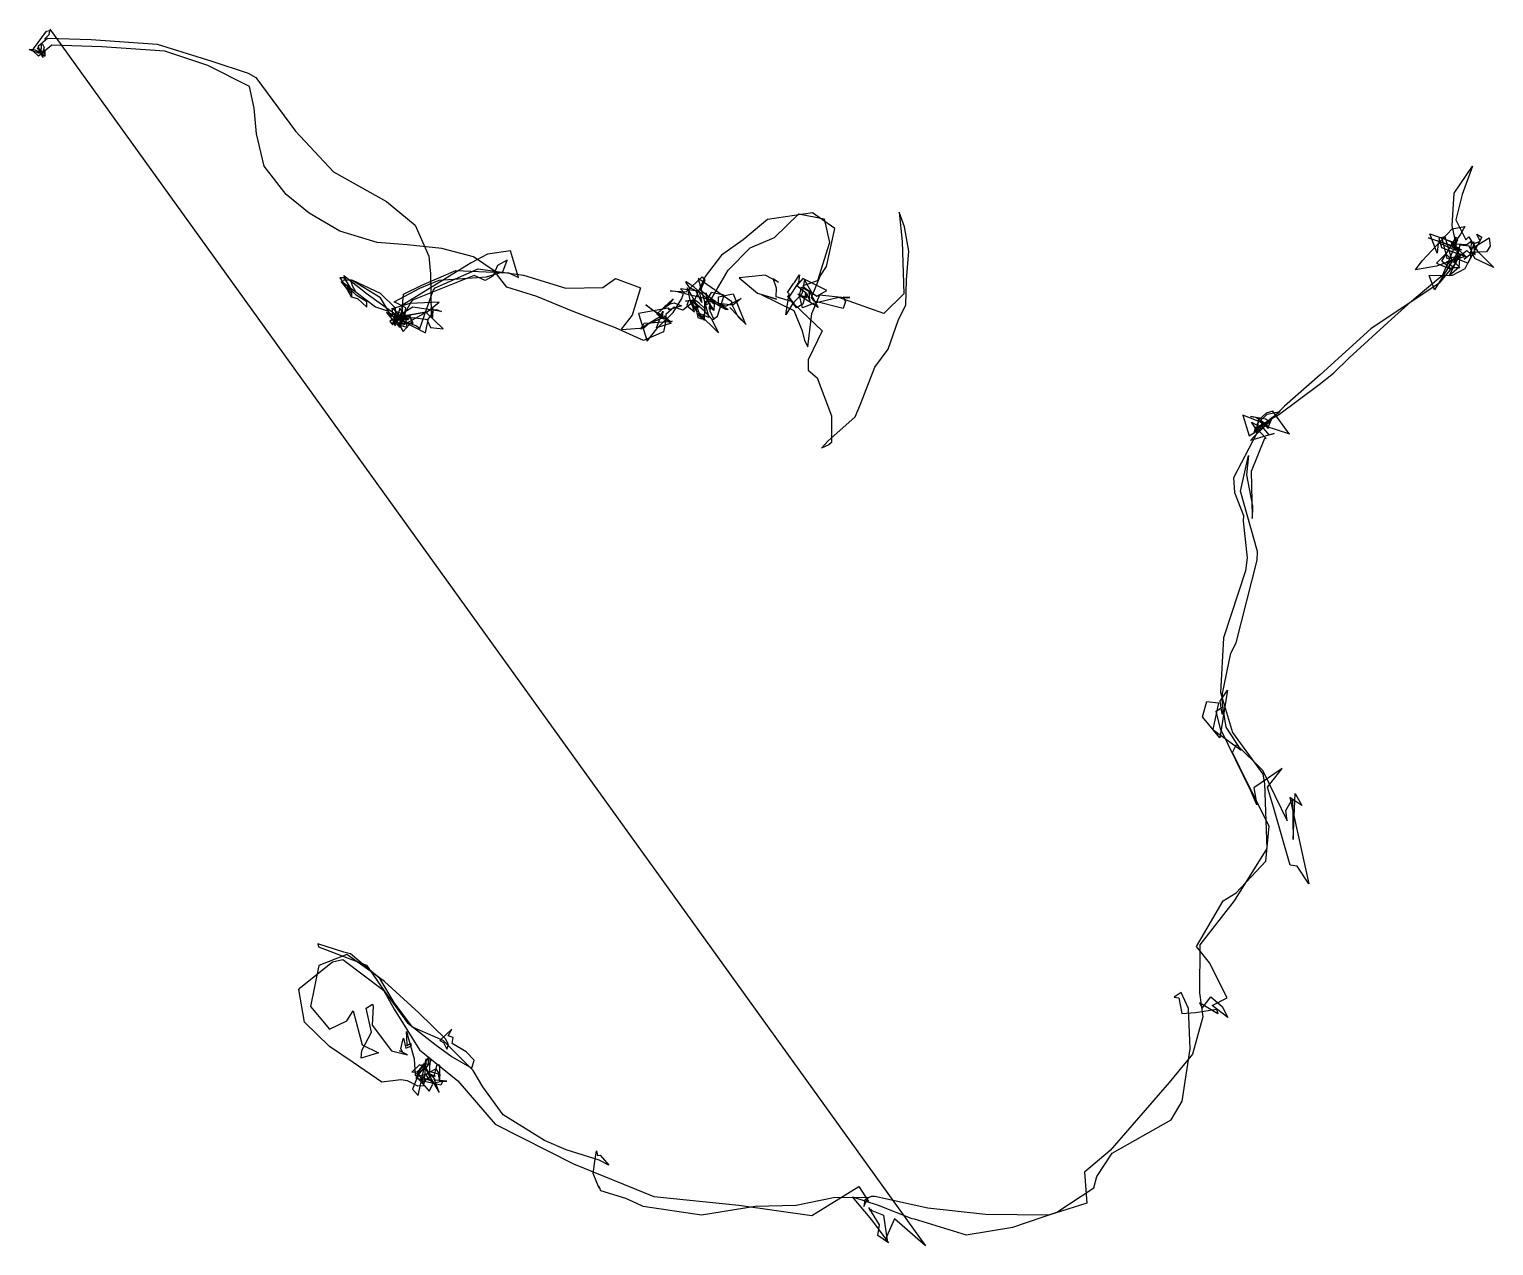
# Model space of a CAD drawing. Header units: millimetres. Extents: x 5962096 to 6094596, y 1967101 to 2287774.
# Drawn here: x 6035130 to 6036922, y 1967101 to 1968589 of the extents above; entities that cross this region are included whole.
import ezdxf

# ---------------------------------------------------------------- set-up
doc = ezdxf.new("R2010")
doc.units = ezdxf.units.MM
doc.layers.add('GPX-TRACKS', color=7, linetype='CONTINUOUS')

msp = doc.modelspace()

# ---------------------------------------------------------------- linework, layer by layer
at = {"layer": 'GPX-TRACKS'}
for points in [[(6035150.5, 1968564.4), (6035147.2, 1968560.6), (6035147.1, 1968561.3), (6035145.6, 1968561.7), (6035144.6, 1968562.9), (6035139.7, 1968566), (6035144.9, 1968564.9), (6035145.2, 1968571), (6035146.3, 1968571.2), (6035148.5, 1968567.2), (6035146.9, 1968562.2), (6035146.8, 1968554.7), (6035140.8, 1968568.1), (6035143.2, 1968561.7), (6035149.7, 1968556.7), (6035149.7, 1968563.1), (6035148.3, 1968563.9), (6035148.7, 1968560.6), (6035149.2, 1968556.6), (6035146.7, 1968559.1), (6035137.3, 1968564), (6035130.1, 1968564.8), (6035142.6, 1968560.3), (6035141.4, 1968569.2), (6035152.5, 1968578.5), (6035205.7, 1968576.8), (6035286.4, 1968571.4), (6035353.4, 1968550.3), (6035398, 1968535.8), (6035407.2, 1968530.6), (6035456, 1968464.8), (6035502.5, 1968415), (6035567.2, 1968378.8), (6035602.5, 1968349.7), (6035619.2, 1968312), (6035621.1, 1968290.1), (6035622, 1968240), (6035616.9, 1968233.6), (6035621.2, 1968224.4), (6035636.7, 1968222.8), (6035615.3, 1968243.2), (6035582.6, 1968237.7), (6035580, 1968231.1), (6035576.9, 1968240.7), (6035582.6, 1968235.7), (6035573.2, 1968233.7), (6035589.9, 1968236.1), (6035588.3, 1968237.2), (6035586.8, 1968238.4), (6035578.4, 1968239.6), (6035567.4, 1968242.8), (6035576.2, 1968232.1), (6035583.8, 1968224.6), (6035586, 1968235.7), (6035596.4, 1968236.7), (6035590.4, 1968239.6), (6035580.7, 1968227.9), (6035592.5, 1968224.9), (6035590.1, 1968241.9), (6035576.9, 1968237.5), (6035587.7, 1968219.8), (6035598.5, 1968232), (6035596.1, 1968238.3), (6035587.4, 1968236.5), (6035583.2, 1968224.5), (6035581.4, 1968229.9), (6035599.7, 1968230), (6035595.3, 1968237.9), (6035596.6, 1968239.4), (6035591, 1968238), (6035594, 1968234.1), (6035588.6, 1968233.8), (6035590.8, 1968248.7), (6035576.6, 1968256.1), (6035608.2, 1968272.5), (6035631.8, 1968282.6), (6035689.6, 1968286.7), (6035709.5, 1968292.5), (6035714.8, 1968307), (6035703.2, 1968300.6), (6035697.2, 1968287.4), (6035688.1, 1968282.2), (6035674.6, 1968288.4), (6035599.2, 1968257.9), (6035596.8, 1968255.7), (6035585.9, 1968235), (6035587, 1968242.6), (6035583.4, 1968248.4), (6035581.2, 1968239.6), (6035579.4, 1968244.1), (6035585.9, 1968241.7), (6035587.9, 1968265.5), (6035610.5, 1968276.5), (6035652.2, 1968294.5), (6035717.1, 1968291.4), (6035728.9, 1968285.7), (6035719.1, 1968318.5), (6035690.7, 1968314.5), (6035670.8, 1968303.7), (6035585.9, 1968251.3), (6035586.7, 1968241.2), (6035584.8, 1968241.2), (6035587.9, 1968231.9), (6035578.3, 1968234.3), (6035577.7, 1968234.6), (6035578.9, 1968237.5), (6035578.1, 1968248.4), (6035559.8, 1968266.3), (6035526.1, 1968282.1), (6035523.2, 1968282.9), (6035525.1, 1968275.9), (6035528.7, 1968269.3), (6035524.3, 1968271), (6035519.3, 1968279.1), (6035515.5, 1968285.2), (6035510.3, 1968285.5), (6035514.9, 1968278.5), (6035523.8, 1968262.3), (6035531.8, 1968260.1), (6035543.2, 1968249.6), (6035543.2, 1968255.9), (6035530.3, 1968264.3), (6035517.7, 1968276.4), (6035524.5, 1968269.4), (6035524.2, 1968262.1), (6035524.5, 1968266), (6035518.9, 1968273.5), (6035521.8, 1968268.2), (6035516.9, 1968274.2), (6035511.7, 1968280.9), (6035518.2, 1968276.8), (6035553.6, 1968249.9), (6035568.4, 1968245.1), (6035579.3, 1968233.8), (6035575.2, 1968232.3), (6035577.9, 1968226.8), (6035577.4, 1968230.1), (6035577.4, 1968233.4), (6035580.8, 1968236.3), (6035577.6, 1968235.5), (6035574.2, 1968238.8), (6035573.6, 1968237.5), (6035560, 1968260.9), (6035525.3, 1968282.2), (6035514.1, 1968282.5), (6035518, 1968282.8), (6035515, 1968288.2), (6035539.5, 1968269), (6035542.4, 1968266.6), (6035582.6, 1968237.7), (6035616.8, 1968243.6), (6035631.7, 1968255.6), (6035595.9, 1968253.8), (6035575.2, 1968248), (6035588, 1968231.8), (6035615, 1968217.9), (6035618.3, 1968234), (6035599.6, 1968236.6), (6035578.5, 1968233.7), (6035585.4, 1968238.5), (6035581.9, 1968238.6), (6035578.9, 1968230.3), (6035580.6, 1968235.8), (6035586.9, 1968231.1), (6035583.2, 1968237), (6035581.1, 1968236.7), (6035579.7, 1968235.8), (6035575.1, 1968238.5), (6035574.8, 1968242.2), (6035574.2, 1968248.1), (6035578.2, 1968245.2), (6035578, 1968228.2), (6035578.3, 1968229.7), (6035574, 1968230.4), (6035588.2, 1968227.8), (6035623.9, 1968247.8), (6035623.4, 1968237), (6035622.2, 1968246.4), (6035628.3, 1968246.6), (6035634.6, 1968244), (6035599.3, 1968249.3), (6035571.2, 1968232.2), (6035574.4, 1968227.8), (6035580.9, 1968235), (6035604.1, 1968226.6), (6035608, 1968223.4), (6035624.2, 1968270), (6035626.9, 1968273), (6035679.5, 1968296.4), (6035734.7, 1968288.8), (6035786.6, 1968272.9), (6035832.1, 1968273.5), (6035847.6, 1968284.5), (6035878.1, 1968273.3), (6035867.8, 1968239.6), (6035854.2, 1968222.7), (6035855.2, 1968222), (6035882.7, 1968224.1), (6035889.9, 1968230.7), (6035904.6, 1968239.6), (6035893.2, 1968245.5), (6035884.7, 1968252.3), (6035915.5, 1968229.7), (6035897.8, 1968224.1), (6035905.3, 1968244.7), (6035904.7, 1968236.2), (6035885.2, 1968228), (6035878.5, 1968222.6), (6035882.6, 1968230), (6035907.1, 1968231.7), (6035916.9, 1968232.4), (6035915.1, 1968231.7), (6035907.1, 1968239), (6035906.1, 1968234.7), (6035898.1, 1968240.9), (6035917.8, 1968259.5), (6035913.9, 1968254.2), (6035908.2, 1968250.6), (6035901.8, 1968244.3), (6035902.7, 1968245.9), (6035914.2, 1968253.4), (6035919.3, 1968254.8), (6035928.1, 1968250.9), (6035912.4, 1968246.4), (6035913.2, 1968247.5), (6035912, 1968248.2), (6035875.7, 1968241.6), (6035886, 1968207.7), (6035899.1, 1968224.7), (6035917.9, 1968242.8), (6035928.4, 1968260.1), (6035930.8, 1968266), (6035923.4, 1968268.3), (6035914.3, 1968269.3), (6035934, 1968268.2), (6035953.5, 1968286.4), (6035956.6, 1968282.4), (6035951.6, 1968270.3), (6035969.9, 1968256.4), (6035966.5, 1968258.5), (6035985.1, 1968246.5), (6035982.4, 1968246.8), (6035977.7, 1968248.9), (6035959.1, 1968260.1), (6035943.5, 1968273.9), (6035933.8, 1968280.5), (6035933, 1968279.9), (6035937.6, 1968273.5), (6035950, 1968268.4), (6035952.9, 1968255.1), (6035945.9, 1968269.5), (6035926.8, 1968272), (6035932.1, 1968266.1), (6035963.3, 1968258.7), (6035982.3, 1968250.8), (6036001.2, 1968259.9), (6035990.9, 1968252.1), (6035973.6, 1968254.1), (6035973.6, 1968262), (6035991.4, 1968265.7), (6036006.3, 1968229.6), (6035987.4, 1968249.1), (6036007.2, 1968228.1), (6035997.7, 1968237.5), (6035990.8, 1968251.3), (6035989.9, 1968255.9), (6035948.5, 1968284.5), (6035961.6, 1968236.8), (6035948.9, 1968242.2), (6035973.5, 1968217.9), (6035965.8, 1968234), (6035972.2, 1968238.5), (6035980.5, 1968264.2), (6035964.3, 1968267.2), (6035960.5, 1968260.4), (6035957.1, 1968252.1), (6035962.1, 1968254.2), (6035958.6, 1968257.1), (6035964.3, 1968256.4), (6035968.2, 1968253.7), (6035967.7, 1968245.4), (6035966.2, 1968246.8), (6035960.3, 1968257.2), (6035960.3, 1968258.7), (6035958.2, 1968266.8), (6035958.8, 1968258.8), (6035966.8, 1968246.7), (6035964.9, 1968249.3), (6035962.5, 1968246.5), (6035963, 1968254.6), (6035962.3, 1968252.6), (6035962.7, 1968245), (6035967.7, 1968234.4), (6035966.3, 1968234.1), (6035956.3, 1968244.6), (6035941.4, 1968257.6), (6035943.3, 1968259.6), (6035950.4, 1968240.9), (6035947.9, 1968241.3), (6035947.5, 1968241.2), (6035956.3, 1968233.7), (6035956.9, 1968247.8), (6035949.7, 1968254.4), (6035944.5, 1968258), (6035933.2, 1968257), (6035936.7, 1968257.5), (6035934.7, 1968251.6), (6035944.3, 1968243.8), (6035939.1, 1968258.1), (6035947.2, 1968243.8), (6035939.1, 1968255.9), (6035936.9, 1968268.1), (6035938.2, 1968267), (6035935.1, 1968273.3), (6035943.8, 1968257.9), (6035941.9, 1968255.4), (6035949.4, 1968248.9), (6035945.5, 1968250.3), (6035948.1, 1968237), (6035952.8, 1968235.3), (6035957.2, 1968242.3), (6035956.8, 1968256.1), (6035965.4, 1968260.3), (6035985.1, 1968294.9), (6036012.1, 1968322.1), (6036042, 1968334.5), (6036071.7, 1968363.8), (6036102.8, 1968357.7), (6036109.4, 1968328.7), (6036094.6, 1968281.6), (6036076.6, 1968275.4), (6036079.4, 1968272.7), (6036093.7, 1968263), (6036106.1, 1968270), (6036076.7, 1968284.6), (6036069.4, 1968276), (6036081, 1968266.6), (6036085.1, 1968256.9), (6036084.3, 1968269), (6036095.3, 1968249.2), (6036072.5, 1968263.6), (6036075, 1968274.1), (6036089.1, 1968265.6), (6036088, 1968266.7), (6036078.5, 1968282.8), (6036075.3, 1968265.7), (6036064.1, 1968253.6), (6036055.7, 1968240.1), (6036059.8, 1968265.8), (6036057.8, 1968267.6), (6036065.2, 1968278.6), (6036066.4, 1968279.7), (6036072.5, 1968288.9), (6036071.4, 1968279.8), (6036059.7, 1968261.8), (6036066.4, 1968252.9), (6036100.2, 1968220.4), (6036083, 1968185.1), (6036083.1, 1968172.3), (6036094.4, 1968163.1), (6036111.7, 1968116.5), (6036111.8, 1968083.9), (6036108.4, 1968080.9), (6036099.7, 1968077), (6036107.4, 1968085.7), (6036140.8, 1968115.5), (6036147.1, 1968130.7), (6036164.6, 1968176.2), (6036181.2, 1968198.1), (6036193.5, 1968233.2), (6036202.6, 1968252.4), (6036203.4, 1968282.9), (6036206.3, 1968317.9), (6036201.2, 1968347.7), (6036194.5, 1968365.5), (6036198.4, 1968329.9), (6036200.1, 1968265.9), (6036175.6, 1968241.6), (6036120.7, 1968261.1), (6036089.9, 1968253.9), (6036076.4, 1968248.7), (6036072.6, 1968263.6), (6036070.7, 1968265.2), (6036081.7, 1968261.4), (6036080.1, 1968266.6), (6036079.8, 1968265.2), (6036076.8, 1968253.3), (6036068.9, 1968248.7), (6036058, 1968263.4), (6036064.1, 1968255.8), (6036044.2, 1968262), (6036044.3, 1968272.7), (6036040.2, 1968284.5), (6036046.9, 1968280.2), (6036030.4, 1968288.6), (6035998.8, 1968285.5), (6036021, 1968266.7), (6036044.4, 1968259.2), (6036025.6, 1968264.8), (6036065.7, 1968245.4), (6036075.8, 1968220.4), (6036078.9, 1968208.5), (6036082.9, 1968201.1), (6036087.5, 1968241.6), (6036097.4, 1968264.4), (6036131.2, 1968261), (6036134, 1968261.3), (6036125.9, 1968261.6), (6036128.8, 1968256.4), (6036126.1, 1968247.8), (6036090.7, 1968256.6), (6036087.4, 1968261.3), (6036097.8, 1968287.2), (6036105.5, 1968299.2), (6036116, 1968345.5), (6036088.3, 1968364.9), (6036033.3, 1968356.8), (6036003.7, 1968332), (6035977.3, 1968313.1), (6035957, 1968286.8), (6035943.2, 1968256.5), (6035929.9, 1968245.6), (6035919.4, 1968249.3), (6035909.2, 1968240.6), (6035908.2, 1968228.9), (6035906.3, 1968219.1), (6035881.6, 1968208.5), (6035847.4, 1968224), (6035795.8, 1968244.3), (6035751, 1968262.4), (6035714.4, 1968273.8), (6035699.1, 1968294), (6035673.7, 1968311.1), (6035634.8, 1968321.2), (6035592.6, 1968325.6), (6035555.8, 1968328.5), (6035510.1, 1968342.5), (6035472.7, 1968364.6), (6035444.3, 1968387.3), (6035417.4, 1968421.9), (6035408, 1968461.4), (6035405.4, 1968492.9), (6035399.4, 1968519.5), (6035348.5, 1968544.9), (6035296.1, 1968562.6), (6035218.7, 1968568.1), (6035157.7, 1968570), (6035141.2, 1968556.7), (6035133.5, 1968564), (6035135.2, 1968565.6), (6035151.3, 1968587.1), (6035155, 1968588), (6035154.1, 1968582.8), (6035148.8, 1968577.3)], [(6035155.4, 1968589.4), (6036226.7, 1967101.3), (6036188.9, 1967134), (6036178, 1967109.2), (6036181.3, 1967104.9), (6036168.3, 1967113.8), (6036170.6, 1967126.7), (6036157.6, 1967147.9), (6036159.1, 1967143.9), (6036160.6, 1967145.7), (6036158.9, 1967145), (6036175.3, 1967138.8), (6036179.8, 1967107.6), (6036161, 1967133), (6036137.3, 1967161.3), (6036168.7, 1967150.9), (6036210.1, 1967134.7), (6036212.8, 1967134.2), (6036276.6, 1967114.6), (6036333.7, 1967123.9), (6036387.3, 1967142.4), (6036432.7, 1967172), (6036436.4, 1967185.9), (6036455.3, 1967214.4), (6036527.2, 1967255.3), (6036540.9, 1967278.2), (6036550.6, 1967342), (6036548.6, 1967391.6), (6036539.7, 1967410.9), (6036530.9, 1967405.3), (6036536.7, 1967404.5), (6036540.6, 1967385.5), (6036557.3, 1967386.7), (6036583, 1967390.5), (6036584.4, 1967385.1), (6036562.1, 1967398.6), (6036565.5, 1967392.1), (6036576.1, 1967405.9), (6036589.9, 1967394.1), (6036596.8, 1967380.4), (6036577.6, 1967395.1), (6036596, 1967404.7), (6036574.4, 1967447.4), (6036558.5, 1967467.2), (6036590.8, 1967523.4), (6036607, 1967532.8), (6036643.4, 1967571.9), (6036647.3, 1967614.7), (6036620.3, 1967668.1), (6036602.6, 1967704.8), (6036607.5, 1967714.4), (6036639, 1967683.2), (6036669.3, 1967621.2), (6036667.5, 1967633.9), (6036675.7, 1967648.1), (6036676.6, 1967598.3), (6036679.2, 1967654.4), (6036687.1, 1967639.7), (6036672.7, 1967649.6), (6036695.8, 1967543.8), (6036681.5, 1967565.7), (6036672.8, 1967567), (6036652.4, 1967637.8), (6036645.4, 1967662.1), (6036663.2, 1967685), (6036628.4, 1967661.4), (6036632.3, 1967640.5), (6036625, 1967657.9), (6036587.9, 1967733.7), (6036582.3, 1967755.4), (6036590.6, 1967760.7), (6036590.3, 1967751.3), (6036589.3, 1967754.2), (6036587.3, 1967767.5), (6036596.4, 1967781), (6036587, 1967722.7), (6036565.8, 1967748.4), (6036571.2, 1967766.9), (6036585.2, 1967765.5), (6036578.5, 1967733), (6036613.1, 1967707.5), (6036594.6, 1967735.5), (6036590, 1967763.9), (6036590.1, 1967777), (6036600.4, 1967826.1), (6036606.8, 1967838.7), (6036632.4, 1967940), (6036633, 1967950.5), (6036612.3, 1968024.2), (6036622.1, 1968068.1), (6036619.7, 1968044.4), (6036626.7, 1968006), (6036626.5, 1967990.9), (6036626.8, 1967993.3), (6036625.7, 1968049), (6036642, 1968089.3), (6036643.6, 1968088.7), (6036630, 1968103.1), (6036628.9, 1968096.4), (6036631.8, 1968100.1), (6036640, 1968105.1), (6036651.4, 1968115.5), (6036646.2, 1968103.1), (6036635.8, 1968109.2), (6036614.9, 1968117.3), (6036622.9, 1968091.9), (6036641.8, 1968104.3), (6036672, 1968094.6), (6036671.6, 1968094.4), (6036651.9, 1968122.4), (6036643.7, 1968119.8), (6036633.9, 1968111), (6036632.2, 1968095.2), (6036633.1, 1968107.1), (6036644.8, 1968118.7), (6036660.8, 1968122), (6036645.9, 1968110.1), (6036643.2, 1968112.3), (6036624.6, 1968115.6), (6036630.9, 1968114.8), (6036644.2, 1968106.4), (6036645.9, 1968101.2), (6036637.8, 1968109.2), (6036638.1, 1968103.8), (6036646.8, 1968093.2), (6036653.2, 1968094.9), (6036624.5, 1968086.5), (6036628, 1968090.6), (6036640, 1968101.8), (6036649.2, 1968110.9), (6036643.9, 1968107.8), (6036630.6, 1968101.6), (6036625.6, 1968108.9), (6036634.6, 1968103.7), (6036658.5, 1968117.8), (6036708.6, 1968154.7), (6036725.9, 1968168.9), (6036745.2, 1968187.6), (6036796.8, 1968234.7), (6036824.9, 1968259.7), (6036859.7, 1968288.9), (6036878.2, 1968332.1), (6036874.6, 1968331.4), (6036877.5, 1968316.5), (6036887.5, 1968311.4), (6036864.1, 1968304.8), (6036873.4, 1968297.9), (6036880.4, 1968298.1), (6036863.4, 1968314.9), (6036852, 1968303.2), (6036870.3, 1968295.6), (6036858.5, 1968305.6), (6036875.9, 1968334.9), (6036874.9, 1968332.4), (6036871.1, 1968349.1), (6036873.5, 1968388.9), (6036896, 1968422), (6036883.6, 1968387.2), (6036875.6, 1968356.4), (6036888, 1968332), (6036891.5, 1968335.7), (6036902, 1968317.9), (6036911.8, 1968308.1), (6036922, 1968297.9), (6036898.9, 1968308.8), (6036892.1, 1968324.2), (6036880.4, 1968325.4), (6036878.5, 1968317.4), (6036849.5, 1968270.7), (6036843.2, 1968288.1), (6036871.6, 1968288.8), (6036887, 1968296.6), (6036894.1, 1968310.6), (6036894.8, 1968330), (6036889.1, 1968325.6), (6036876.4, 1968326.6), (6036858.4, 1968333.7), (6036864.7, 1968309), (6036875.6, 1968311.6), (6036877.5, 1968311.5), (6036866.9, 1968303.8), (6036872.1, 1968307.5), (6036870.7, 1968307.9), (6036862.8, 1968335.3), (6036854.8, 1968333.8), (6036858.1, 1968322.4), (6036888.3, 1968311.1), (6036870, 1968328.6), (6036875.5, 1968318.9), (6036853.9, 1968328.1), (6036852.9, 1968315.5), (6036843.9, 1968339.1), (6036872.8, 1968329.1), (6036877.8, 1968319.5), (6036873.2, 1968303.2), (6036880.2, 1968312.5), (6036867.7, 1968288), (6036879.6, 1968299), (6036881.1, 1968312.6), (6036889.2, 1968318.9), (6036894.1, 1968314.1), (6036885.9, 1968308.2), (6036895.3, 1968315.9), (6036899.5, 1968314), (6036897.2, 1968328.9), (6036897.9, 1968329.3), (6036896.3, 1968322.2), (6036916.5, 1968334.4), (6036917.8, 1968324.2), (6036913.4, 1968317.1), (6036893.8, 1968316.5), (6036898.5, 1968327.3), (6036905.3, 1968330.2), (6036901.2, 1968338.7), (6036907.5, 1968335.2), (6036890.3, 1968303.2), (6036876.9, 1968308.5), (6036852, 1968299.6), (6036826.3, 1968295.2), (6036834.3, 1968306.2), (6036871.1, 1968345.2), (6036886.6, 1968348.3), (6036881.2, 1968338.9), (6036870.5, 1968323.2), (6036882.8, 1968319.5), (6036842.2, 1968334.4), (6036879.6, 1968322.1), (6036875.6, 1968303.8), (6036855.2, 1968278.8), (6036771.8, 1968222.8), (6036709.8, 1968166.5), (6036665.9, 1968128.3), (6036631.8, 1968094.6), (6036603.8, 1968040.5), (6036604.9, 1968022.6), (6036615.7, 1967994.7), (6036615.4, 1967987.8), (6036620.2, 1967942.8), (6036618.3, 1967926.9), (6036591.5, 1967844.8), (6036587.6, 1967778), (6036602.6, 1967729.3), (6036639.6, 1967678.3), (6036641.6, 1967666.2), (6036644.3, 1967587.3), (6036604.6, 1967523.1), (6036562.3, 1967469.3), (6036562.2, 1967410.7), (6036566.1, 1967381.1), (6036553.5, 1967335.6), (6036524.9, 1967300.8), (6036452.7, 1967217.6), (6036421.2, 1967191.3), (6036424, 1967153.3), (6036377.7, 1967138.7), (6036300.1, 1967139.4), (6036229.6, 1967147.2), (6036164.9, 1967161.4), (6036160.4, 1967161.4), (6036152.7, 1967157.4), (6036151.3, 1967149.1), (6036156.6, 1967160.1), (6036114.1, 1967160), (6036068.6, 1967150.5), (6036018.3, 1967149.3), (6035952.8, 1967138.5), (6035881.1, 1967149.3), (6035873.5, 1967153), (6035860.1, 1967159), (6035829.5, 1967168.3), (6035827.5, 1967173.6), (6035827.4, 1967171.8), (6035820, 1967189.8), (6035822.7, 1967207.2), (6035824.2, 1967217.5), (6035825.5, 1967211.7), (6035828.6, 1967212), (6035839.3, 1967199.9), (6035827.4, 1967206), (6035787.1, 1967218.5), (6035760.5, 1967229.9), (6035709.8, 1967261.5), (6035685.1, 1967295.6), (6035673.2, 1967315.8), (6035636.6, 1967352.3), (6035598.9, 1967368.6), (6035576.4, 1967398.9), (6035558.9, 1967428.1), (6035523.2, 1967458.5), (6035515.2, 1967460.3), (6035483.3, 1967470.5), (6035484.1, 1967467), (6035542.9, 1967444.5), (6035564.5, 1967413.2), (6035592.8, 1967373.8), (6035628.1, 1967346.7), (6035647.5, 1967332.2), (6035671.8, 1967318.3), (6035674.5, 1967328.4), (6035664.6, 1967338.3), (6035647.6, 1967348.7), (6035648.7, 1967356.2), (6035642.7, 1967357.9), (6035647.3, 1967366.3), (6035632.5, 1967352.5), (6035636.8, 1967349.7), (6035641.2, 1967341.8), (6035642.9, 1967347), (6035639.9, 1967354), (6035606.6, 1967386), (6035564.9, 1967424.5), (6035551.1, 1967434.7), (6035518.7, 1967457.7), (6035484.3, 1967444.1), (6035474.2, 1967394), (6035497.6, 1967366.4), (6035518.7, 1967376.6), (6035526.3, 1967388.8), (6035537.3, 1967346.9), (6035557.4, 1967337.4), (6035536.3, 1967330.9), (6035537.2, 1967340.2), (6035548.8, 1967362.4), (6035542.4, 1967392), (6035550.2, 1967396.6), (6035551, 1967394.4), (6035549.7, 1967371.3), (6035573.4, 1967339.7), (6035592.9, 1967334.8), (6035583.1, 1967339.9), (6035587, 1967338.3), (6035584.8, 1967342.3), (6035587.5, 1967354.4), (6035588.1, 1967355.1), (6035590.9, 1967343), (6035597.8, 1967345.9), (6035596.9, 1967348.8), (6035592.3, 1967346), (6035592.6, 1967347), (6035592.2, 1967356.1), (6035591.6, 1967363.5), (6035601, 1967329.8), (6035602.5, 1967309.8), (6035619.4, 1967290.3), (6035623.9, 1967299), (6035622.6, 1967302.3), (6035621, 1967302.9), (6035605.9, 1967309), (6035619.5, 1967311.9), (6035626.8, 1967308.7), (6035622.2, 1967308.3), (6035614.1, 1967320.8), (6035603.1, 1967306.4), (6035612.7, 1967304.1), (6035615.3, 1967305.4), (6035619.4, 1967304.8), (6035615.4, 1967311.1), (6035616.6, 1967308.8), (6035624.5, 1967300), (6035636.2, 1967303.1), (6035633.7, 1967297.9), (6035610.2, 1967303.1), (6035614.4, 1967310.7), (6035627.4, 1967317.6), (6035631.4, 1967311.8), (6035630.4, 1967311.2), (6035632, 1967303.2), (6035632.8, 1967310.8), (6035620.4, 1967314), (6035620.7, 1967330.4), (6035621.1, 1967327.4), (6035619.4, 1967323.1), (6035618.5, 1967322.7), (6035618.8, 1967332.4), (6035613.7, 1967323.2), (6035604, 1967311.5), (6035615.3, 1967318), (6035618.7, 1967322.9), (6035612.9, 1967324.2), (6035612.8, 1967320), (6035607.5, 1967322.5), (6035598.4, 1967313.8), (6035605.2, 1967314.6), (6035610.1, 1967319.7), (6035611.1, 1967323.4), (6035614.1, 1967319.7), (6035618.1, 1967311.7), (6035631.6, 1967288.9), (6035625.2, 1967306.7), (6035629.1, 1967323.2), (6035632, 1967322.1), (6035631.9, 1967302.5), (6035640.9, 1967302.8), (6035627.2, 1967303.9), (6035622.4, 1967310.4), (6035614.4, 1967303.2), (6035612.3, 1967300.4), (6035605.6, 1967313.6), (6035604.1, 1967305.4), (6035609.2, 1967318.3), (6035599, 1967293), (6035606, 1967285.2), (6035615.7, 1967330.1), (6035612.3, 1967296.7), (6035605.7, 1967296.4), (6035593.1, 1967303.2), (6035584.9, 1967304.2), (6035561.6, 1967301.3), (6035526.4, 1967325.6), (6035497.5, 1967345.2), (6035466.7, 1967374.9), (6035459.9, 1967414.6), (6035461.9, 1967417), (6035501.3, 1967448.7), (6035513.7, 1967451.3), (6035563.6, 1967414), (6035576.5, 1967390.5), (6035607.5, 1967341), (6035654.6, 1967302.9), (6035700.2, 1967250), (6035796, 1967201.5), (6035894.4, 1967161.5), (6035998.2, 1967150.7), (6036087.5, 1967138.4), (6036145.3, 1967173.6), (6036157, 1967155.5), (6036153.9, 1967158.9)]]:
    msp.add_lwpolyline(points, dxfattribs=at)

doc.saveas('drawing.dxf')
